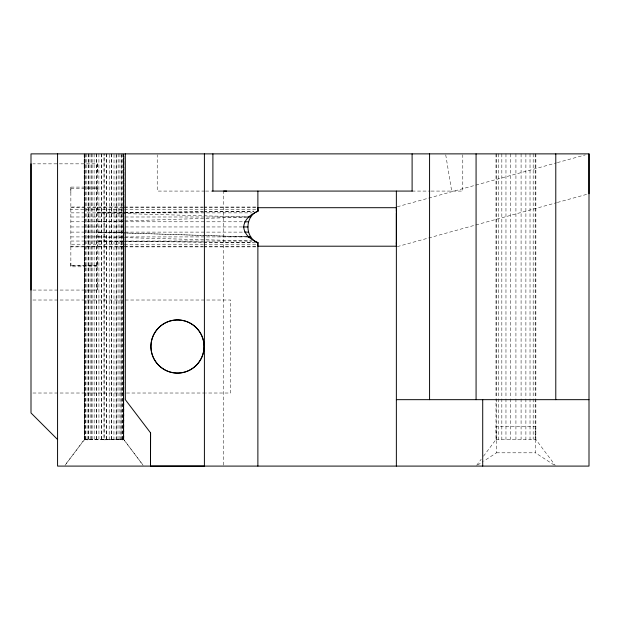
<?xml version="1.0" encoding="UTF-8"?>
<svg xmlns="http://www.w3.org/2000/svg" width="620" height="620" viewBox="0 0 620 620"><rect width="100%" height="100%" fill="white"/><g stroke="black" fill="none" stroke-linecap="round" stroke-linejoin="round"><path stroke-width="0.46" stroke-dasharray="3.1 2.33" d="M70.858 188.449L97.425 188.449M97.425 261.469L97.425 266.809L70.858 266.809L70.858 261.469M70.858 192.433L70.858 187.093L97.425 187.093L97.425 192.433M86.816 153.876L87.087 439.518L84.506 439.944L84.824 154.845L84.537 439.518L64.891 465.333M32.922 290.059L97.425 290.059L97.425 281.604M123.527 246.876L97.425 246.876L97.425 244.21M97.425 209.692L97.425 207.018M97.425 172.298L97.425 163.843L32.922 163.843M121.326 154.845L121.008 439.518L104.067 439.828L104.075 153.876L104.083 439.216L105.454 439.518L123.016 439.107L123.341 439.518L123.636 439.092L124 153.876M109.19 439.836L109.228 153.876M113.948 439.859L114.033 153.876M118.164 153.876L118.009 439.89M121.125 439.131L121.334 153.876M122.938 439.518L123.318 154.845L123.651 439.518L143.251 465.333M123.016 439.107L123.318 153.876M223.642 465.124L223.642 192.045M554.195 465.07L535.393 452.809L535.858 426.235L496 426.235L496.457 452.809L483.933 460.986M65.053 465.333L84.297 439.518L84.305 153.876M476.64 465.333L481.197 459.257M483.476 456.227L496 439.518L496 398.854M477.664 465.07L483.143 461.497M84.49 439.518L85.173 439.1L85.514 439.518L87.064 439.115L100.339 439.518M397.288 206.762L556.427 162.866M557.357 162.611L585.28 154.907M397.288 246.621L556.427 202.725M557.357 202.461L589 193.734M89.977 153.876L90.179 439.518L87.017 439.906L86.42 439.518M89.249 439.518L98.936 439.828L104.083 439.216M97.425 221.79L246.621 217.054M70.858 216.985L247.574 216.992L97.425 212.862L123.527 212.575M124.496 212.559L202.787 211.699M203.755 211.691L254.014 211.141M97.425 212.862L123.527 212.621M124.496 212.613L202.787 211.893M203.755 211.885L254.014 211.42M204.84 191.076L157.217 191.076L157.217 154.829M205.608 191.076L212.9 191.076M412.106 191.076L430.179 191.076M431.109 191.076L462.784 191.076L462.784 154.829M123.527 207.026L70.858 207.018L70.858 209.692L123.527 209.692M124.496 207.026L202.787 207.026M203.755 207.026L256.913 207.026M70.858 207.7L123.527 207.7M124.496 207.7L202.787 207.7M203.755 207.7L256.913 207.708M124.496 209.692L202.787 209.692M203.755 209.692L256.913 209.7M70.858 212.862L251.976 212.862M70.858 221.79L243.637 221.797M70.858 226.951L242.684 226.951M70.858 232.105L243.637 232.113M70.858 236.917L246.892 236.917M70.858 241.04L251.976 241.048M123.527 244.21L70.858 244.21L70.858 246.876L97.425 246.876M124.496 244.21L202.787 244.21M203.748 244.21L256.913 244.21M70.858 246.202L123.527 246.202M124.496 246.202L202.787 246.202M203.748 246.202L256.913 246.202M124.496 246.876L202.787 246.884M203.748 246.884L256.913 246.884M32.93 300.018L230.632 300.018L230.632 393.018L205.553 393.018M32.93 393.018L125.511 393.018M126.472 393.018L204.592 393.018M84.297 439.518L123.853 439.518L143.096 465.333M496 439.518L535.858 439.518L555.218 465.333M496.457 452.809L535.393 452.809M202.787 242.017L124.496 241.288L202.787 242.203M203.748 242.025L253.045 242.482M203.748 242.219L254.983 242.784M97.425 236.917L251.457 240.971M246.892 236.801L97.425 232.105L246.621 236.856M102.688 439.518L104.067 439.828M120.334 439.518L122.969 439.944L123.636 439.092M445.733 154.829L451.678 191.076M94.108 153.876L94.17 439.844M84.824 153.876L85.18 439.518M84.142 153.876L84.537 439.518M535.858 153.876L535.858 398.226M535.858 398.854L535.858 439.518M535.176 153.876L535.176 398.226M535.176 398.854L535.176 439.518M533.185 153.876L533.185 398.226M533.185 398.854L533.185 439.518M530.023 153.876L530.023 398.226M530.023 398.854L530.023 439.518M525.892 153.876L525.892 398.226M525.892 398.854L525.892 439.518M521.087 153.876L521.087 398.226M521.087 398.854L521.087 439.518M515.925 153.876L515.925 398.226M515.925 398.854L515.925 439.518M510.771 153.876L510.771 398.226M510.771 398.854L510.771 439.518M505.967 153.876L505.967 398.226M505.967 398.854L505.967 439.518M501.836 153.876L501.836 398.226M501.836 398.854L501.836 439.518M498.666 153.876L498.666 398.226M498.674 398.854L498.674 439.518M496.682 153.876L496.682 398.226M496.682 398.854L496.682 439.518M496 153.876L496 398.226M123.837 153.876L123.845 439.518L123.822 154.845M122.512 153.876L122.512 439.518M119.931 153.876L119.931 439.518M116.266 153.876L116.266 439.518M116.142 154.845L116.149 439.518M111.77 153.876L111.77 439.518M111.631 153.876L111.631 439.518M106.749 153.876L106.749 439.518M106.601 153.876L106.601 439.518M101.548 153.876L101.548 439.518M101.393 153.876L101.401 439.518M98.913 153.876L98.936 439.828M97.425 163.843L97.425 290.059M96.519 153.876L96.519 439.518M96.379 153.876L96.379 439.518M92 153.876L92 439.518M91.884 153.876L91.884 439.518M88.303 153.876L88.311 439.518M88.218 153.876L88.218 439.518M85.63 153.876L85.692 439.518M70.858 187.093L70.858 266.809M97.425 265.453L70.858 265.492L97.425 265.453M123.527 241.281L97.425 241.04L123.527 241.327"/><path stroke-width="0.93" d="M57.575 439.518L31 412.951L31 153.876L589 153.876L589 466.093L57.575 466.093L57.575 153.876M204.399 153.876L204.399 466.093L150.52 466.124L150.575 432.876L125.325 399.668L125.325 153.876M257.881 209.7L257.881 211.095C244.637 216.419 244.637 237.483 257.881 242.815M257.881 466.093L257.881 242.529C251.092 239.987 244.303 234.662 243.652 226.951C244.303 219.248 251.092 213.923 257.881 211.381L257.881 207.708L396.358 207.7L396.358 211.381M255.944 242.505L257.881 242.529L257.881 246.202L396.358 246.202L396.358 212.862M396.358 244.21L396.358 242.529M589 193.734L589 153.876M150.52 466.124L150.575 432.876M212.513 191.076L412.285 191.076M223.642 191.076L226.587 191.076M247.861 216.992L250.751 216.992M244.606 221.797L248.481 221.797M243.133 226.951L247.953 226.951M244.606 232.113L248.481 232.113M247.861 236.917L250.751 236.917L247.861 236.825M396.358 399.668L589 399.668M555.784 153.876L555.784 399.668M482.716 399.668L482.716 466.093M476.075 153.876L476.075 399.668M429.575 153.876L429.575 399.668M412.106 153.876L412.106 191.076M396.358 191.076L396.358 466.093M257.881 191.076L257.881 211.381M212.9 153.876L212.9 191.076M31 163.843L31 290.059M164.199 369.528A26.575 26.575 0 0 0 204.058 346.518A26.575 26.575 0 0 0 164.199 323.508A26.575 26.575 0 0 0 164.199 369.528A26.575 26.575 0 0 0 204.073 346.487A26.575 26.575 0 0 0 164.222 323.477A26.575 26.575 0 0 0 164.222 369.505"/></g></svg>
